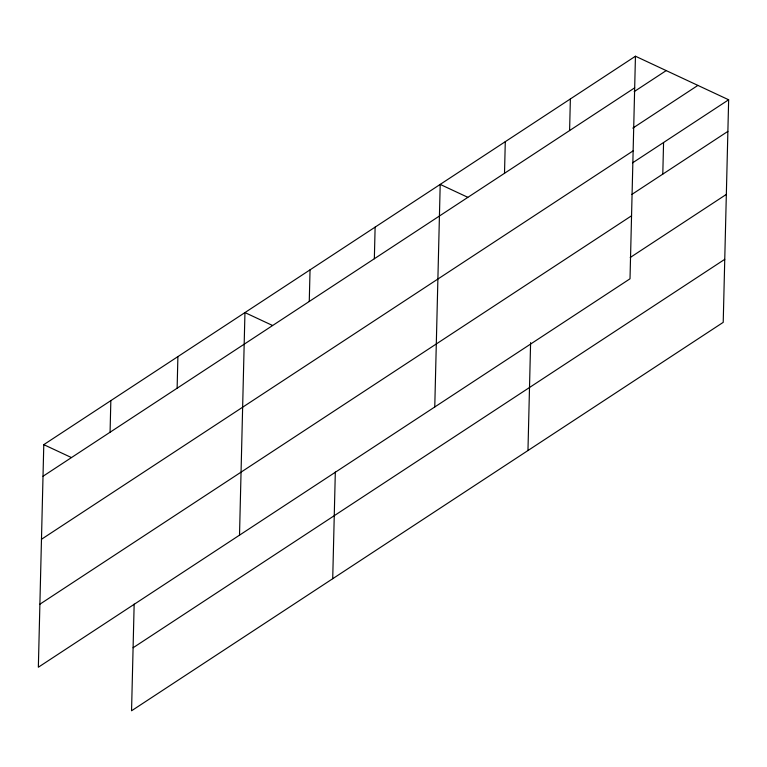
<?xml version="1.0" encoding="UTF-8"?>
<svg xmlns="http://www.w3.org/2000/svg" width="767" height="767" viewBox="0 0 767 767"><rect width="100%" height="100%" fill="white"/><g stroke="black" fill="none" stroke-linecap="round" stroke-linejoin="round"><path stroke-width="1.15" d="M635.45 56.221L43.786 444.649L38.35 667.223L630.014 278.795L635.45 56.221L728.65 99.777L723.214 322.351L131.55 710.779L134.158 604.08M110.074 432.243L110.841 400.633M177.129 388.217L177.896 356.607M239.515 535.165L244.951 312.581L272.525 325.467M309.264 301.469L310.041 269.859M332.715 578.711L335.323 472.012M374.344 258.738L375.121 227.128M434.764 406.98L440.2 184.406L467.774 197.292M504.513 173.284L505.29 141.674M527.964 450.536L530.601 342.657M569.593 130.563L570.37 98.953M662.793 174.109L663.57 142.499M43.019 476.259L634.683 87.831M634.165 91.628L666.207 70.593M632.813 128.127L697.893 85.405M41.476 539.278L633.139 150.85M632.526 162.882L728.65 99.777M631.759 194.492L727.873 131.387M39.894 604.204L631.557 215.776M630.215 257.511L726.339 194.406M133.084 647.76L724.748 259.332M43.786 444.649L71.36 457.535"/></g></svg>
